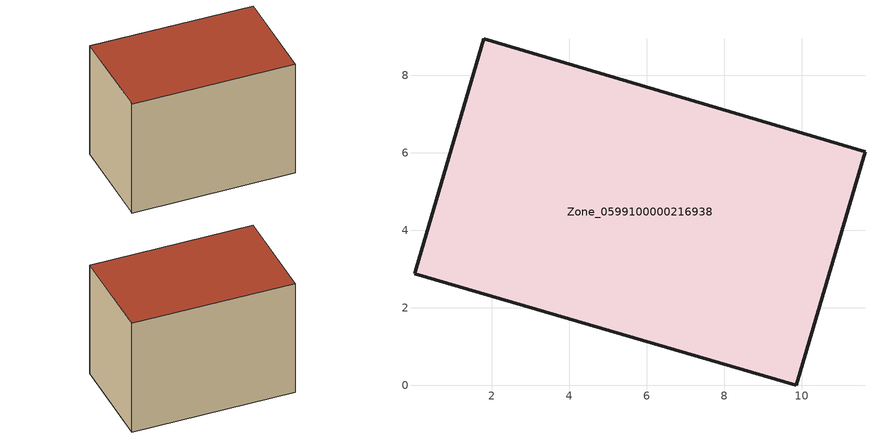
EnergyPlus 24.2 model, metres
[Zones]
Zone_0599100000216938
 floor ground (C_G): 9.86,0 0,2.88 0.05,3.02 1.79,8.95 11.63,6.03 z0.58
 wall outside (C_F): 11.63,6.03 1.79,8.95 0.05,3.02 0,2.88 9.86,0 11.63,6.03 z0.58:8.35
 roof outside (C_R): 0,2.88 9.86,0 11.63,6.03 1.79,8.95 0.05,3.02 z8.35
[BUILDING]
Pand.0599100000216938: North Axis=0; Terrain=City; Loads Convergence Tolerance Value=0.04; Temperature Convergence Tolerance Value=0.4; Solar Distribution=FullExterior; Maximum Number of Warmup Days=25; Minimum Number of Warmup Days=1
[Site:Location]
Rotterdam.The.Hague.AP_ZH_NLD Design_Conditions: Latitude=51.96; Longitude=4.45; Time Zone=1; Elevation=-4.5
[SITE:GROUNDTEMPERATURE:BUILDINGSURFACE]
18, 18, 18, 18, 18, 18, 18, 18, 18, 18, 18, 18
[MATERIAL] Thermal Absorptance=0.9; Solar Absorptance=0.7; Visible Absorptance=0.7
Name | Roughness | Thickness | Conductivity | Density | Specific Heat
G.TC.1965-1974 | MediumSmooth | 0.15 | 0.882353 | 540 | 1210
F.TC.1965-1974 | Rough | 0.3 | 0.697674 | 1920 | 840
R.TC.1965-1974 | MediumRough | 0.2 | 0.232558 | 1500 | 1000
[CONSTRUCTION]
C_G: G.TC.1965-1974
C_F: F.TC.1965-1974
C_R: R.TC.1965-1974
[ZONE]
Zone_0599100000216938: Type=1; Multiplier=1; Ceiling Height=Autocalculate; Volume=Autocalculate; Floor Area=autocalculate; Part of Total Floor Area=Yes
[ZONEINFILTRATION:DESIGNFLOWRATE]
Infil_Zone_0599100000216938: Zone or ZoneList or Space or SpaceList=Zone_0599100000216938; Schedule=AlwaysOn; Design Flow Rate Calculation Method=Flow/Area; Flow Rate per Floor Area=0.003; Constant Term Coefficient=1; Temperature Term Coefficient=0; Velocity Term Coefficient=0; Velocity Squared Term Coefficient=0
[HVACTEMPLATE:ZONE:IDEALLOADSAIRSYSTEM]
Zone_0599100000216938: Maximum Heating Supply Air Temperature=50; Minimum Cooling Supply Air Temperature=13; Maximum Heating Supply Air Humidity Ratio=0.0156; Minimum Cooling Supply Air Humidity Ratio=0.0077; Heating Limit=NoLimit; Cooling Limit=NoLimit; Dehumidification Control Type=ConstantSensibleHeatRatio; Cooling Sensible Heat Ratio=0.7; Dehumidification Setpoint=60; Humidification Control Type=None; Humidification Setpoint=30; Outdoor Air Method=None; Outdoor Air Flow Rate per Person=0.00944; Outdoor Air Flow Rate per Zone Floor Area=0; Outdoor Air Flow Rate per Zone=0; Demand Controlled Ventilation Type=None; Outdoor Air Economizer Type=NoEconomizer; Heat Recovery Type=None; Sensible Heat Recovery Effectiveness=0.7; Latent Heat Recovery Effectiveness=0.65
[ZONECONTROL:THERMOSTAT]
ThermostatControl_Zone_0599100000216938: Zone or ZoneList=Zone_0599100000216938; Control Type Schedule=DualSetpointControlType; Control 1=Thermostat_Zone_0599100000216938; Temperature Difference Between Cutout And Setpoint=0
[THERMOSTATSETPOINT:DUALSETPOINT]
Thermostat_Zone_0599100000216938: Heating Setpoint Temperature Schedule=HeatingSetpoint_Zone_0599100000216938; Cooling Setpoint Temperature Schedule=CoolingSetpoint_Zone_0599100000216938
[SCHEDULE:COMPACT]
HeatingSetpoint_Zone_0599100000216938: Through: 12/31, For: AllDays, Until: 24:00, 21
CoolingSetpoint_Zone_0599100000216938: Through: 12/31, For: AllDays, Until: 24:00, 24
DualSetpointControlType: Through: 12/31, For: AllDays, Until: 24:00, 4
AlwaysOn: Through: 12/31, For: AllDays, Until: 24:00, 1
